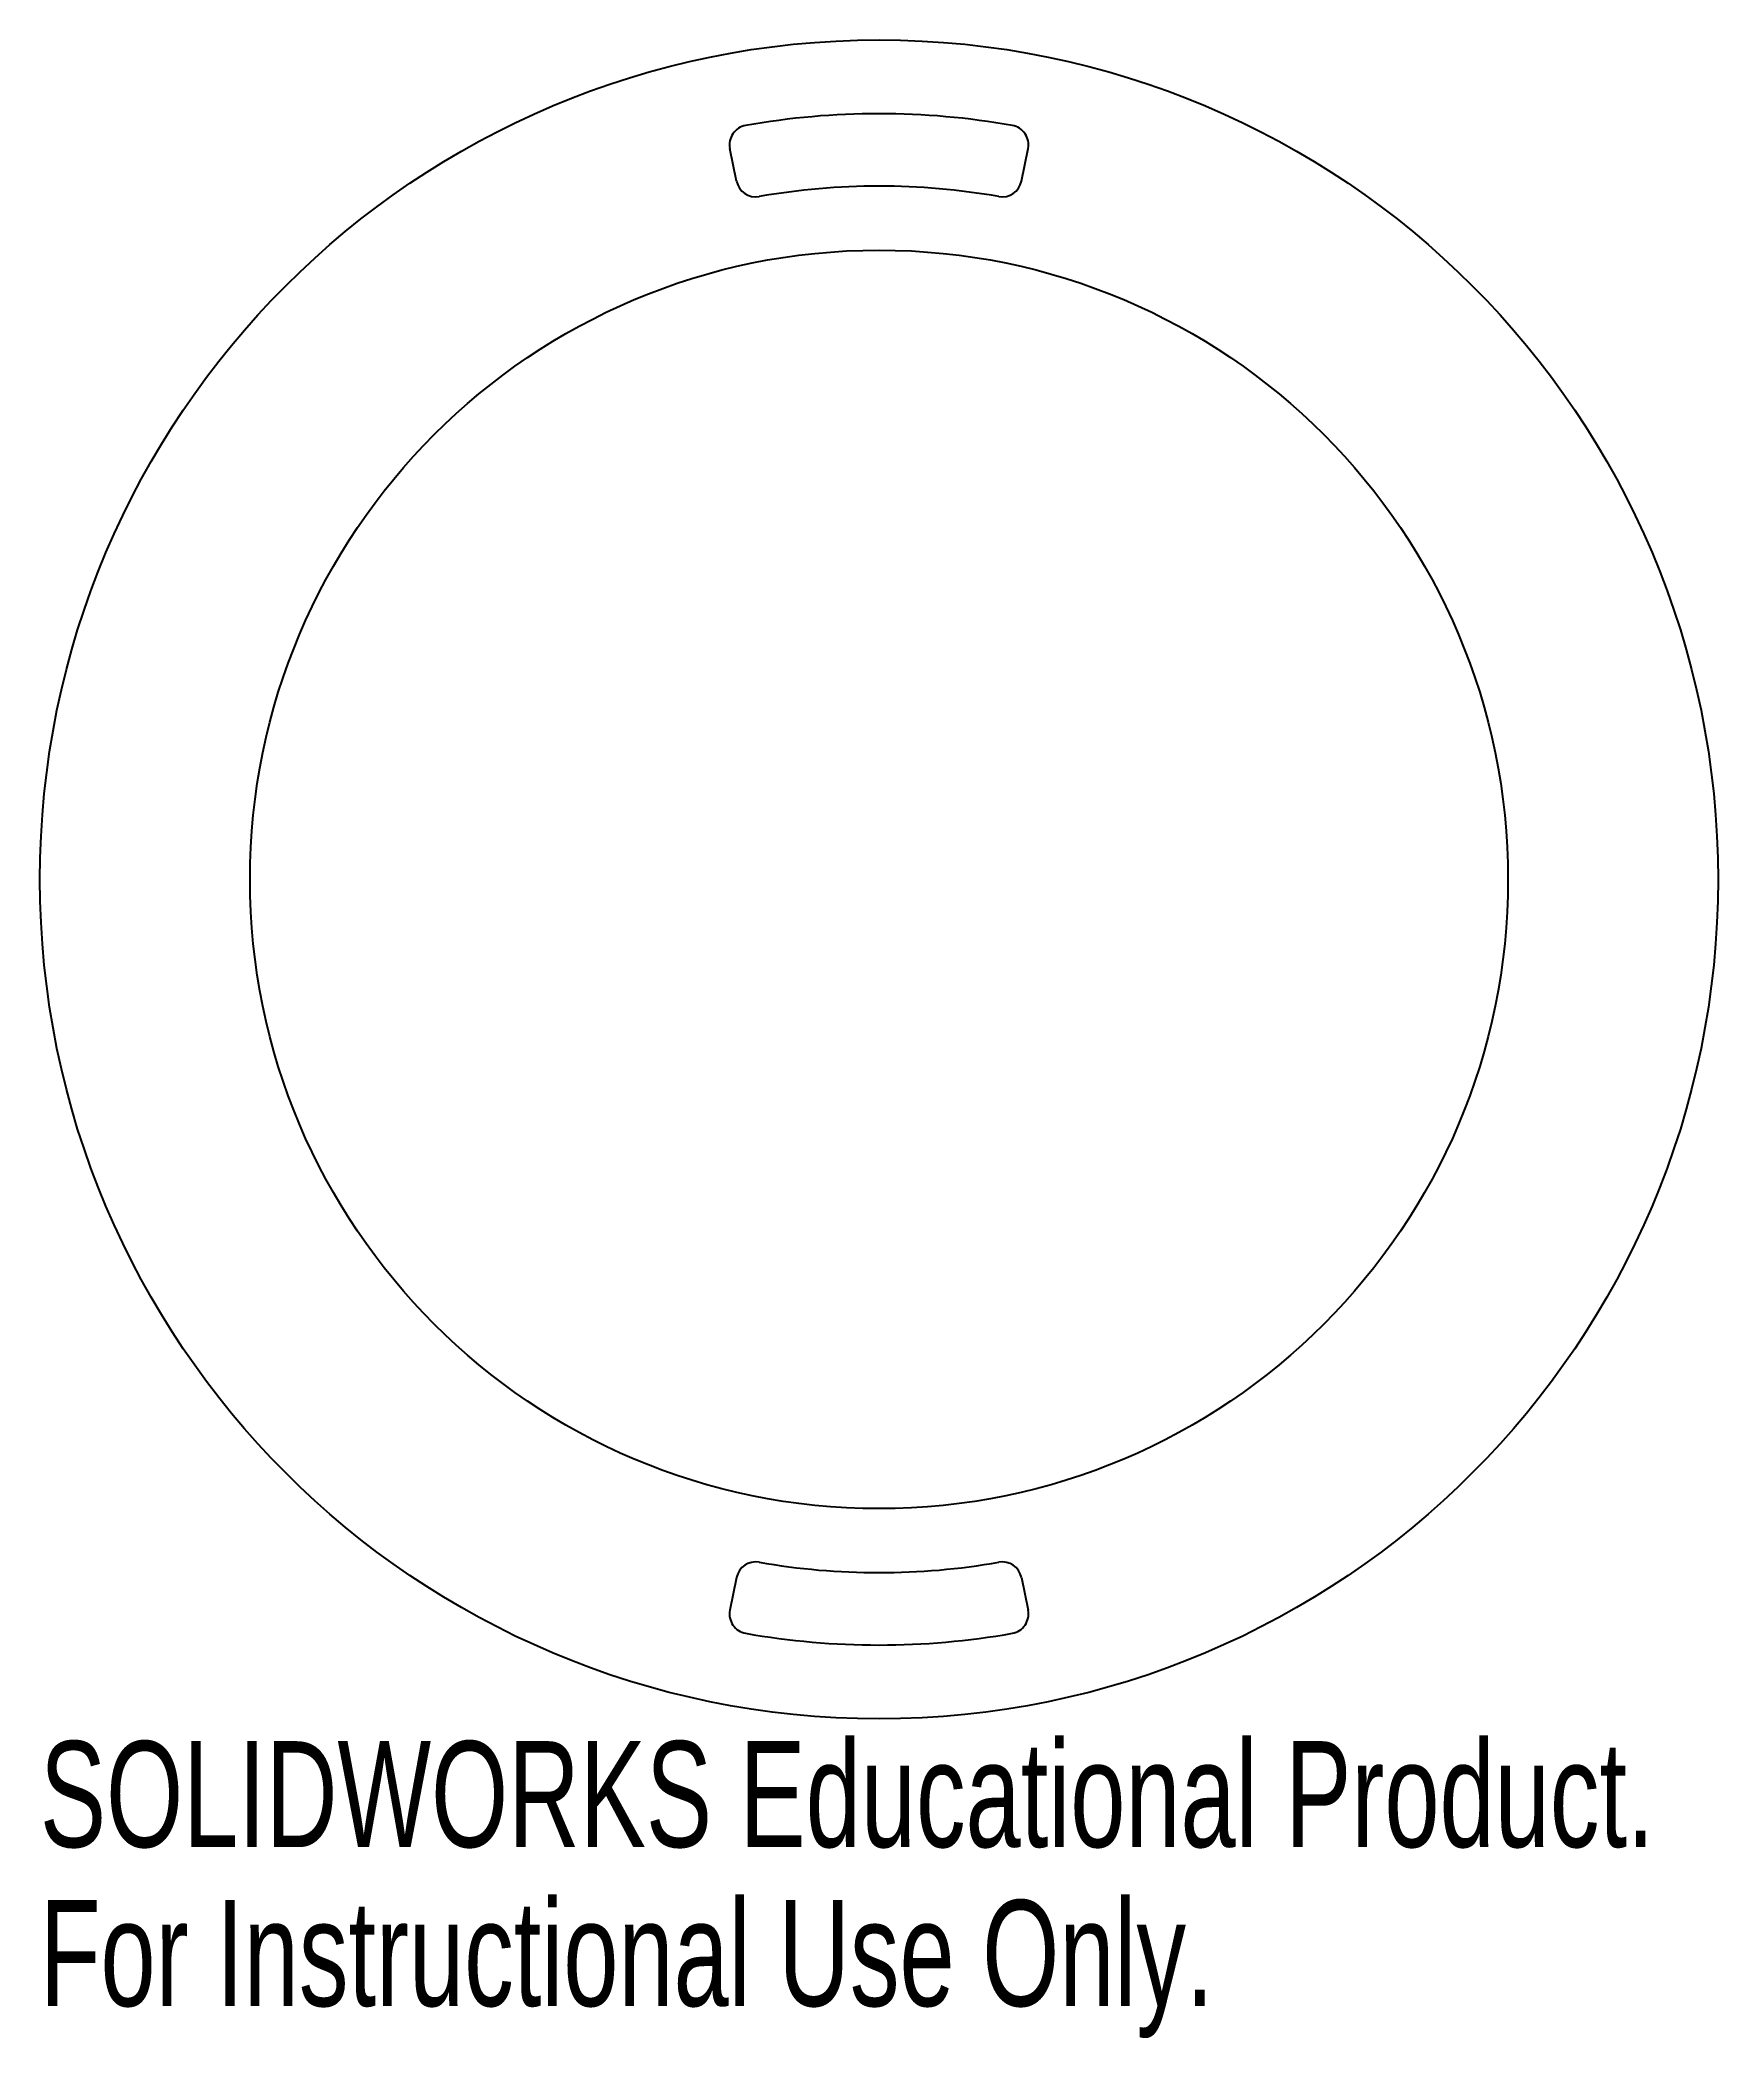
# Model space of a CAD drawing. Header units: inches. Extents: x -1.51 to 1.51, y -2.08 to 1.51.
import ezdxf

# ---------------------------------------------------------------- set-up
doc = ezdxf.new("R2010")
doc.units = ezdxf.units.IN
doc.header["$MEASUREMENT"] = 0
doc.styles.add('SLDTEXTSTYLE0', font='TXT', dxfattribs={"width": 0.7})

msp = doc.modelspace()

# ---------------------------------------------------------------- linework, layer by layer
at = {"color": 7, "linetype": 'Continuous', "lineweight": 25}
for p, q in [((-0.2559, 1.2537), (-0.2679, 1.3125)), ((0.2559, 1.2537), (0.2679, 1.3125)), ((-0.2559, -1.2537), (-0.2679, -1.3125)), ((0.2559, -1.2537), (0.2679, -1.3125))]:
    msp.add_line(p, q, dxfattribs=at)
for radius in [1.5075, 1.13]:
    msp.add_circle((0, 0), radius, dxfattribs=at)
for centre, radius, start, end in [((0, 0), 1.375, 79.9597, 100.0403), ((-0.2336, 1.3195), 0.035, 100.0403, 191.537), ((0.2336, 1.3195), 0.035, 348.463, 79.9597), ((-0.2216, 1.2607), 0.035, 191.537, 279.9701), ((0, 0), 1.245, 80.0299, 99.9701), ((0.2216, 1.2607), 0.035, 260.0299, 348.463), ((-0.2216, -1.2607), 0.035, 80.0299, 168.463), ((0, 0), 1.245, 260.0299, 279.9701), ((0.2216, -1.2607), 0.035, 11.537, 99.9701), ((-0.2336, -1.3195), 0.035, 168.463, 259.9597), ((0.2336, -1.3195), 0.035, 280.0403, 11.537), ((0, 0), 1.375, 259.9597, 280.0403)]:
    msp.add_arc(centre, radius, start, end, dxfattribs=at)

# ---------------------------------------------------------------- texts
at = {"color": 7, "linetype": 'Continuous', "char_height": 0.1903, "attachment_point": 1, "style": 'SLDTEXTSTYLE0'}
for s, insert in [('SOLIDWORKS Educational Product.', (-1.5075, -1.5476)), ('For Instructional Use Only.', (-1.5075, -1.8331))]:
    msp.add_mtext(s, dxfattribs=dict(at, insert=insert))

doc.saveas('drawing.dxf')
